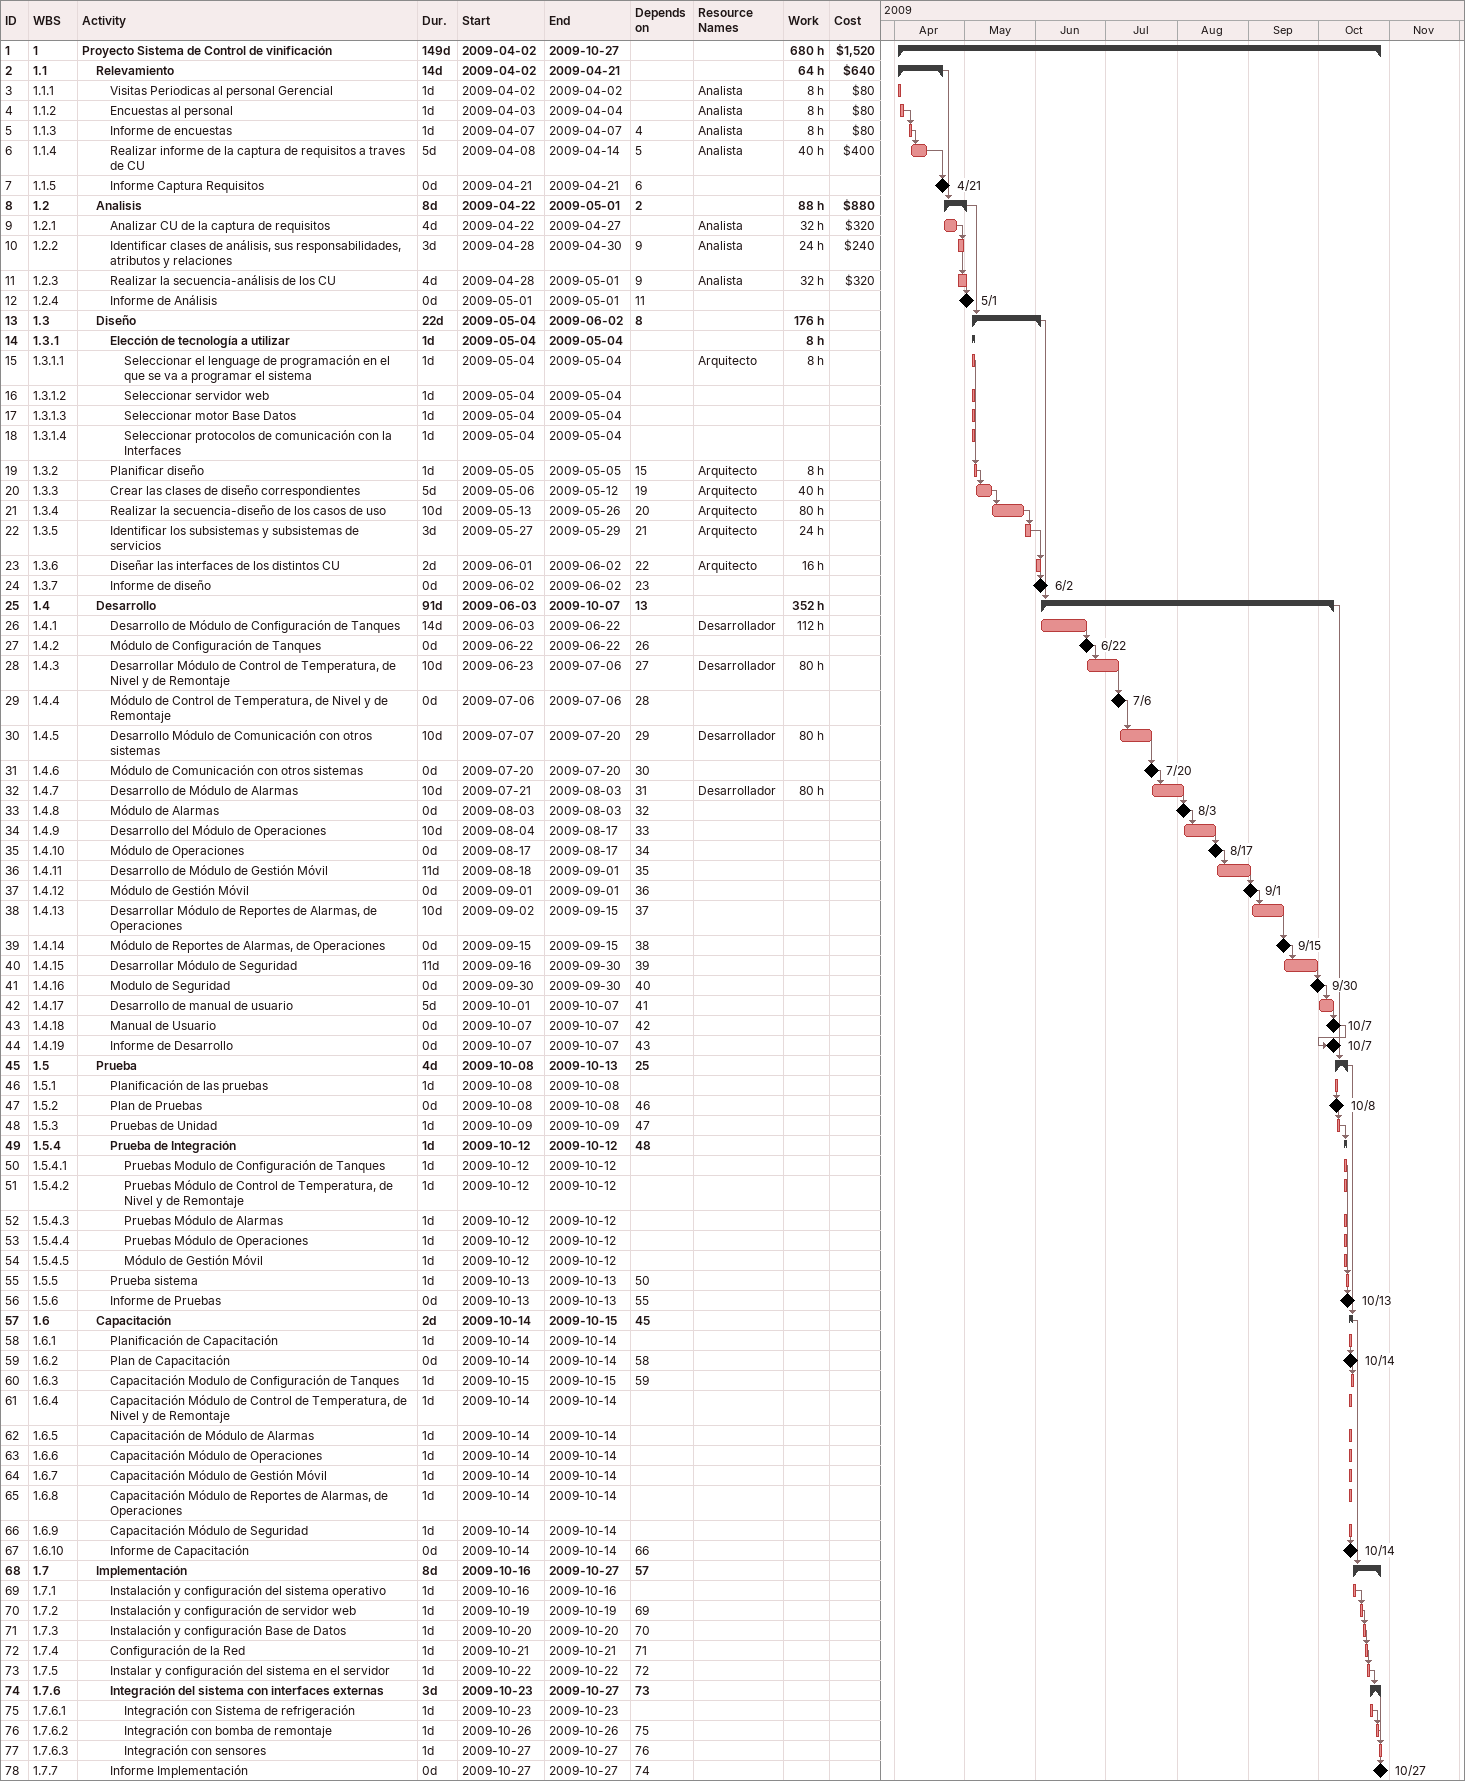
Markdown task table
| ID | WBS | Task | Duration | Start | Finish | Predecessors | Resources | Work (h) | Cost ($) |
|---|---|---|---|---|---|---|---|---|---|
| 1 | 1 | **Proyecto Sistema de Control de vinificación** | 149d | 2009-04-02 | 2009-10-27 |  |  | 680 | 1520 |
| 2 | 1.1 | **Relevamiento** | 14d | 2009-04-02 | 2009-04-21 |  |  | 64 | 640 |
| 3 | 1.1.1 | Visitas Periodicas al personal Gerencial | 1d | 2009-04-02 | 2009-04-02 |  | Analista | 8 | 80 |
| 4 | 1.1.2 | Encuestas al personal | 1d | 2009-04-03 | 2009-04-04 |  | Analista | 8 | 80 |
| 5 | 1.1.3 | Informe de encuestas | 1d | 2009-04-07 | 2009-04-07 | 4 | Analista | 8 | 80 |
| 6 | 1.1.4 | Realizar informe de la captura de requisitos a traves de CU | 5d | 2009-04-08 | 2009-04-14 | 5 | Analista | 40 | 400 |
| 7 | 1.1.5 | Informe Captura Requisitos | 0d | 2009-04-21 | 2009-04-21 | 6 |  |  |  |
| 8 | 1.2 | **Analisis** | 8d | 2009-04-22 | 2009-05-01 | 2 |  | 88 | 880 |
| 9 | 1.2.1 | Analizar CU de la captura de requisitos | 4d | 2009-04-22 | 2009-04-27 |  | Analista | 32 | 320 |
| 10 | 1.2.2 | Identificar clases de análisis, sus responsabilidades, atributos y relaciones | 3d | 2009-04-28 | 2009-04-30 | 9 | Analista | 24 | 240 |
| 11 | 1.2.3 | Realizar la secuencia-análisis de los CU | 4d | 2009-04-28 | 2009-05-01 | 9 | Analista | 32 | 320 |
| 12 | 1.2.4 | Informe de Análisis | 0d | 2009-05-01 | 2009-05-01 | 11 |  |  |  |
| 13 | 1.3 | **Diseño** | 22d | 2009-05-04 | 2009-06-02 | 8 |  | 176 |  |
| 14 | 1.3.1 | **Elección de tecnología a utilizar** | 1d | 2009-05-04 | 2009-05-04 |  |  | 8 |  |
| 15 | 1.3.1.1 | Seleccionar el lenguage de programación en el que se va a programar el sistema | 1d | 2009-05-04 | 2009-05-04 |  | Arquitecto | 8 |  |
| 16 | 1.3.1.2 | Seleccionar servidor web | 1d | 2009-05-04 | 2009-05-04 |  |  |  |  |
| 17 | 1.3.1.3 | Seleccionar motor Base Datos | 1d | 2009-05-04 | 2009-05-04 |  |  |  |  |
| 18 | 1.3.1.4 | Seleccionar protocolos de comunicación con la Interfaces | 1d | 2009-05-04 | 2009-05-04 |  |  |  |  |
| 19 | 1.3.2 | Planificar diseño | 1d | 2009-05-05 | 2009-05-05 | 15 | Arquitecto | 8 |  |
| 20 | 1.3.3 | Crear las clases de diseño correspondientes | 5d | 2009-05-06 | 2009-05-12 | 19 | Arquitecto | 40 |  |
| 21 | 1.3.4 | Realizar la secuencia-diseño de los casos de uso | 10d | 2009-05-13 | 2009-05-26 | 20 | Arquitecto | 80 |  |
| 22 | 1.3.5 | Identificar los subsistemas y subsistemas de servicios | 3d | 2009-05-27 | 2009-05-29 | 21 | Arquitecto | 24 |  |
| 23 | 1.3.6 | Diseñar las interfaces de los distintos CU | 2d | 2009-06-01 | 2009-06-02 | 22 | Arquitecto | 16 |  |
| 24 | 1.3.7 | Informe de diseño | 0d | 2009-06-02 | 2009-06-02 | 23 |  |  |  |
| 25 | 1.4 | **Desarrollo** | 91d | 2009-06-03 | 2009-10-07 | 13 |  | 352 |  |
| 26 | 1.4.1 | Desarrollo de Módulo de Configuración de Tanques | 14d | 2009-06-03 | 2009-06-22 |  | Desarrollador | 112 |  |
| 27 | 1.4.2 | Módulo de Configuración de Tanques | 0d | 2009-06-22 | 2009-06-22 | 26 |  |  |  |
| 28 | 1.4.3 | Desarrollar Módulo de Control de Temperatura, de Nivel y de Remontaje | 10d | 2009-06-23 | 2009-07-06 | 27 | Desarrollador | 80 |  |
| 29 | 1.4.4 | Módulo de Control de Temperatura, de Nivel y de Remontaje | 0d | 2009-07-06 | 2009-07-06 | 28 |  |  |  |
| 30 | 1.4.5 | Desarrollo Módulo de Comunicación con otros sistemas | 10d | 2009-07-07 | 2009-07-20 | 29 | Desarrollador | 80 |  |
| 31 | 1.4.6 | Módulo de Comunicación con otros sistemas | 0d | 2009-07-20 | 2009-07-20 | 30 |  |  |  |
| 32 | 1.4.7 | Desarrollo de Módulo de Alarmas | 10d | 2009-07-21 | 2009-08-03 | 31 | Desarrollador | 80 |  |
| 33 | 1.4.8 | Módulo de Alarmas | 0d | 2009-08-03 | 2009-08-03 | 32 |  |  |  |
| 34 | 1.4.9 | Desarrollo del Módulo de Operaciones | 10d | 2009-08-04 | 2009-08-17 | 33 |  |  |  |
| 35 | 1.4.10 | Módulo de Operaciones | 0d | 2009-08-17 | 2009-08-17 | 34 |  |  |  |
| 36 | 1.4.11 | Desarrollo de Módulo de Gestión Móvil | 11d | 2009-08-18 | 2009-09-01 | 35 |  |  |  |
| 37 | 1.4.12 | Módulo de Gestión Móvil | 0d | 2009-09-01 | 2009-09-01 | 36 |  |  |  |
| 38 | 1.4.13 | Desarrollar Módulo de Reportes de Alarmas, de Operaciones | 10d | 2009-09-02 | 2009-09-15 | 37 |  |  |  |
| 39 | 1.4.14 | Módulo de Reportes de Alarmas, de Operaciones | 0d | 2009-09-15 | 2009-09-15 | 38 |  |  |  |
| 40 | 1.4.15 | Desarrollar Módulo de Seguridad | 11d | 2009-09-16 | 2009-09-30 | 39 |  |  |  |
| 41 | 1.4.16 | Modulo de Seguridad | 0d | 2009-09-30 | 2009-09-30 | 40 |  |  |  |
| 42 | 1.4.17 | Desarrollo de manual de usuario | 5d | 2009-10-01 | 2009-10-07 | 41 |  |  |  |
| 43 | 1.4.18 | Manual de Usuario | 0d | 2009-10-07 | 2009-10-07 | 42 |  |  |  |
| 44 | 1.4.19 | Informe de Desarrollo | 0d | 2009-10-07 | 2009-10-07 | 43 |  |  |  |
| 45 | 1.5 | **Prueba** | 4d | 2009-10-08 | 2009-10-13 | 25 |  |  |  |
| 46 | 1.5.1 | Planificación de las pruebas | 1d | 2009-10-08 | 2009-10-08 |  |  |  |  |
| 47 | 1.5.2 | Plan de Pruebas | 0d | 2009-10-08 | 2009-10-08 | 46 |  |  |  |
| 48 | 1.5.3 | Pruebas de Unidad | 1d | 2009-10-09 | 2009-10-09 | 47 |  |  |  |
| 49 | 1.5.4 | **Prueba de Integración** | 1d | 2009-10-12 | 2009-10-12 | 48 |  |  |  |
| 50 | 1.5.4.1 | Pruebas Modulo de Configuración de Tanques | 1d | 2009-10-12 | 2009-10-12 |  |  |  |  |
| 51 | 1.5.4.2 | Pruebas Módulo de Control de Temperatura, de Nivel y de Remontaje | 1d | 2009-10-12 | 2009-10-12 |  |  |  |  |
| 52 | 1.5.4.3 | Pruebas Módulo de Alarmas | 1d | 2009-10-12 | 2009-10-12 |  |  |  |  |
| 53 | 1.5.4.4 | Pruebas Módulo de Operaciones | 1d | 2009-10-12 | 2009-10-12 |  |  |  |  |
| 54 | 1.5.4.5 | Módulo de Gestión Móvil | 1d | 2009-10-12 | 2009-10-12 |  |  |  |  |
| 55 | 1.5.5 | Prueba sistema | 1d | 2009-10-13 | 2009-10-13 | 50 |  |  |  |
| 56 | 1.5.6 | Informe de Pruebas | 0d | 2009-10-13 | 2009-10-13 | 55 |  |  |  |
| 57 | 1.6 | **Capacitación** | 2d | 2009-10-14 | 2009-10-15 | 45 |  |  |  |
| 58 | 1.6.1 | Planificación de Capacitación | 1d | 2009-10-14 | 2009-10-14 |  |  |  |  |
| 59 | 1.6.2 | Plan de Capacitación | 0d | 2009-10-14 | 2009-10-14 | 58 |  |  |  |
| 60 | 1.6.3 | Capacitación Modulo de Configuración de Tanques | 1d | 2009-10-15 | 2009-10-15 | 59 |  |  |  |
| 61 | 1.6.4 | Capacitación Módulo de Control de Temperatura, de Nivel y de Remontaje | 1d | 2009-10-14 | 2009-10-14 |  |  |  |  |
| 62 | 1.6.5 | Capacitación de Módulo de Alarmas | 1d | 2009-10-14 | 2009-10-14 |  |  |  |  |
| 63 | 1.6.6 | Capacitación Módulo de Operaciones | 1d | 2009-10-14 | 2009-10-14 |  |  |  |  |
| 64 | 1.6.7 | Capacitación Módulo de Gestión Móvil | 1d | 2009-10-14 | 2009-10-14 |  |  |  |  |
| 65 | 1.6.8 | Capacitación Módulo de Reportes de Alarmas, de Operaciones | 1d | 2009-10-14 | 2009-10-14 |  |  |  |  |
| 66 | 1.6.9 | Capacitación Módulo de Seguridad | 1d | 2009-10-14 | 2009-10-14 |  |  |  |  |
| 67 | 1.6.10 | Informe de Capacitación | 0d | 2009-10-14 | 2009-10-14 | 66 |  |  |  |
| 68 | 1.7 | **Implementación** | 8d | 2009-10-16 | 2009-10-27 | 57 |  |  |  |
| 69 | 1.7.1 | Instalación y configuración del sistema operativo | 1d | 2009-10-16 | 2009-10-16 |  |  |  |  |
| 70 | 1.7.2 | Instalación y configuración de servidor web | 1d | 2009-10-19 | 2009-10-19 | 69 |  |  |  |
| 71 | 1.7.3 | Instalación y configuración Base de Datos | 1d | 2009-10-20 | 2009-10-20 | 70 |  |  |  |
| 72 | 1.7.4 | Configuración de la Red | 1d | 2009-10-21 | 2009-10-21 | 71 |  |  |  |
| 73 | 1.7.5 | Instalar y configuración del sistema en el servidor | 1d | 2009-10-22 | 2009-10-22 | 72 |  |  |  |
| 74 | 1.7.6 | **Integración del sistema con interfaces externas** | 3d | 2009-10-23 | 2009-10-27 | 73 |  |  |  |
| 75 | 1.7.6.1 | Integración con Sistema de refrigeración | 1d | 2009-10-23 | 2009-10-23 |  |  |  |  |
| 76 | 1.7.6.2 | Integración con bomba de remontaje | 1d | 2009-10-26 | 2009-10-26 | 75 |  |  |  |
| 77 | 1.7.6.3 | Integración con sensores | 1d | 2009-10-27 | 2009-10-27 | 76 |  |  |  |
| 78 | 1.7.7 | Informe Implementación | 0d | 2009-10-27 | 2009-10-27 | 74 |  |  |  |
